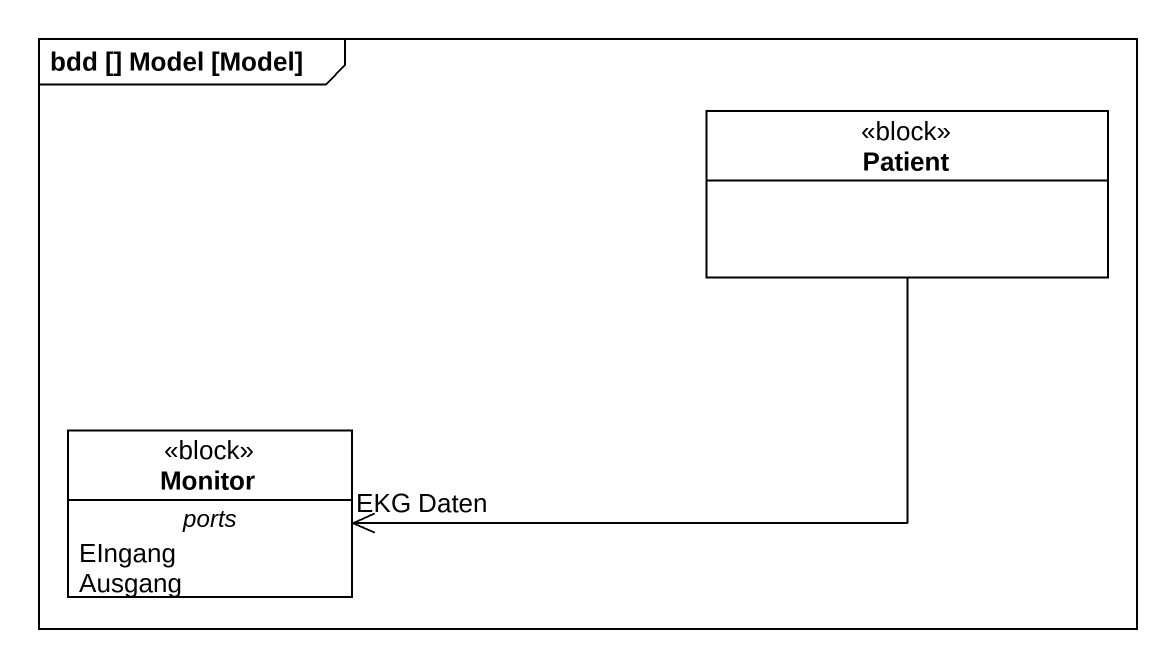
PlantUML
@startuml
mainframe bdd [] Model [Model]
hide circle
hide empty members
class Patient <<block>>
class Monitor <<block>> {
  -- ports --
  EIngang
  Ausgang
}
Patient -left-> "EKG Daten" Monitor
@enduml
